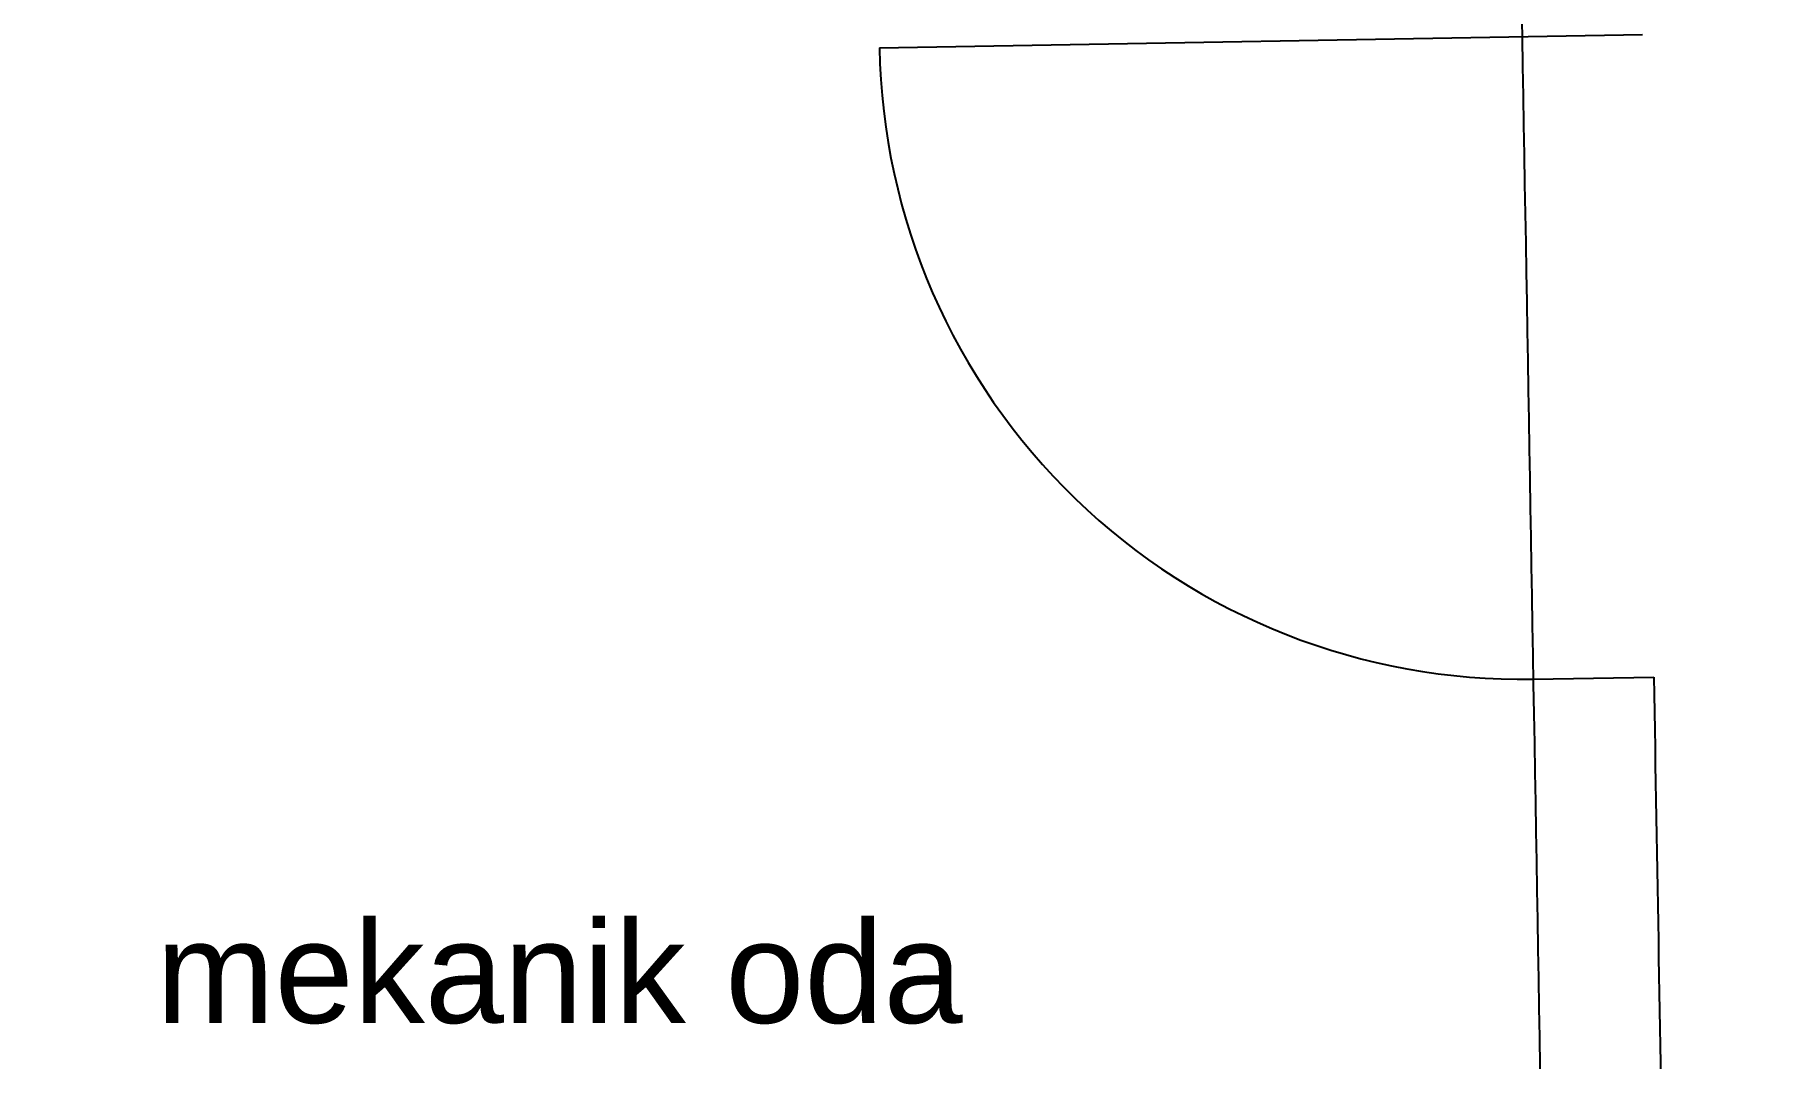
# Model space of a CAD drawing. Header units: millimetres. Extents: x 45 to 25350, y 77 to 5059.
# Drawn here: x 21831 to 22046.1, y 3517.9 to 3645.4 of the extents above; entities that cross this region are included whole.
import ezdxf

# ---------------------------------------------------------------- set-up
doc = ezdxf.new("R2010")
doc.units = ezdxf.units.MM
doc.header["$LTSCALE"] = 5
doc.layers.add('wall', color=255, linetype='Continuous')
doc.layers.add('yazı', color=30, linetype='Continuous', lineweight=9)
doc.styles.add('25', font='arial.ttf', dxfattribs={"height": 25})

msp = doc.modelspace()

# ---------------------------------------------------------------- hatches: boundary and pattern name
at = {"ltscale": 0.5}
h = msp.add_hatch(dxfattribs=at)
h.set_pattern_fill('ANSI31', color=251, scale=30)
h.set_pattern_definition([(45, (24280.266, 18410.9967), (-2.6516504, 2.6516504), [])])
h.paths.add_polyline_path([(21763.42, 4094.47), (22023.38, 4098.96), (22023.02, 4119.96), (21730.1, 4114.9), (21721.79, 4595.08, -0.130845), (22999.27, 4233.91, -0.490921), (22999.35, 4233.95, -0.006684), (23000.2, 4268.19, 0.132238), (21691.26, 4625.37), (21711.96, 3429.14), (22159.11, 3170.98), (22174.11, 3196.96), (22030.23, 3280.02), (22097.77, 3397), (22270.98, 3297), (22270.99, 3297.02), (22281.98, 3316.05), (22090.58, 3426.55), (22020.06, 3425.33), (21775.09, 3421.1, -0.000011), (21771.02, 3655.54), (22030.98, 3660.03), (22030.62, 3681.03), (21770.66, 3676.54, -0.000019)])

# ---------------------------------------------------------------- linework, layer by layer
for p, q in [((21936.24, 3643.78), (22031.25, 3645.42)), ((22017.61, 3565.17), (22032.64, 3565.43))]:
    msp.add_line(p, q, dxfattribs=at)
msp.add_arc((22016.22, 3645.16), 80, 180.9919, 270.9923, dxfattribs=at)
at = {"layer": 'wall', "ltscale": 0.5}
for centre, start in [((5593253.27, 100325.94), 180.99403549), ((5593268.28, 100326.19), 180.99500833)]:
    msp.add_arc(centre, 5572075.84, start, 180.99644647, dxfattribs=at)

# ---------------------------------------------------------------- texts
at = {"layer": 'yazı', "insert": (21846.15, 3535.05), "char_height": 12.6805, "attachment_point": 1, "style": '25'}
msp.add_mtext_dynamic_manual_height_columns('mekanik oda', width=135.9884, gutter_width=1, heights=[0], dxfattribs=at)

doc.saveas('drawing.dxf')
